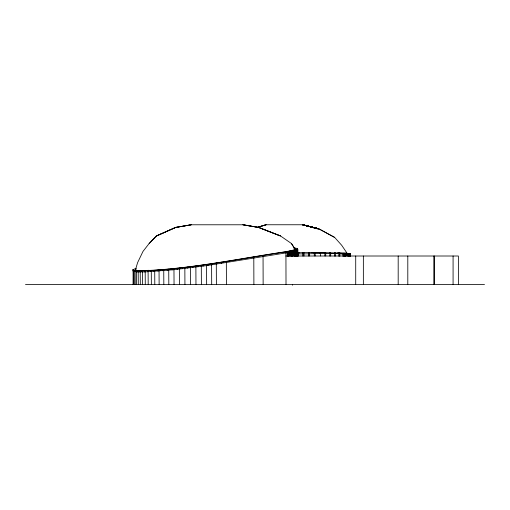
<?xml version="1.0" encoding="UTF-8"?>
<svg xmlns="http://www.w3.org/2000/svg" width="510" height="510" viewBox="0 0 510 510"><rect width="100%" height="100%" fill="white"/><g stroke="black" fill="none" stroke-linecap="round" stroke-linejoin="round"><path stroke-width="0.76" d="M297.572 249.511C295.673 252.106 289.38 251.768 286.014 252.903L206.646 265.608L174.05 269.701L145.273 271.875L136.572 271.856L133.072 271.084L132.963 269.713L136.151 268.266M350.128 255.771L350.447 254.012L346.43 253.183L315.142 252.437L298.133 252.737L298.171 256.23M350.447 255.574L350.447 254.012M135.43 269.905L137.611 262.612L142.985 251.43L149.105 243.55L156.474 235.881L175.676 227.428L191.154 224.782L243.072 224.782L258.602 227.428L280.347 235.881L258.64 227.428L242.958 224.782M132.963 269.713C137.917 272.506 145.579 270.058 151.272 270.529C196.567 267.776 241.147 258.576 285.925 251.838C287.066 251.64 302.762 249.071 295.296 248.102M149.124 243.55L156.506 235.881M135.921 268.897C132.759 272.059 148.792 269.924 149.736 270.402C195.139 267.999 239.802 258.538 284.663 251.876L285.785 251.679M133.072 284.433L133.11 269.586M350.408 254.426L350.083 254.624M297.528 248.95L297.617 256.269M293.856 248.44C299.293 249.384 288.061 251.175 287.187 251.417M136.011 269.962L135.673 270.122L135.577 269.057M258.194 227.148L265.748 224.757L302.965 224.757L317.43 228.824L302.965 224.757M258.047 227.243L266.137 224.757L257.327 227.326M294.111 250.174L294.206 255.982M285.957 251.647L287.047 251.443M297.821 252.96L299.357 252.922M298.171 253.878C315.505 254.146 333.527 251.972 350.536 255.23M311.176 252.705L324.449 252.692M285.747 256.007L458.375 256.007L458.375 284.433M25.5 284.44L484.5 284.44M294.417 248.07L295.15 248.096M337.218 252.998L342.07 253.221M243.066 224.782L258.5 227.428M302.43 224.757L318.846 228.824L334.636 237.392L341.706 245.297L346.819 252.852M317.832 228.824L302.921 224.757L318.444 228.824L302.844 224.757L318.648 228.824L302.736 224.757L318.788 228.824L302.602 224.757L318.852 228.824L334.586 237.392M295.054 248.619L295.188 249.702M258.64 227.428L280.219 235.881M295.309 248.708L295.424 249.792M280.398 235.881L291.49 243.55L295.156 249.339M291.478 243.55L295.22 249.441M297.63 248.536L297.751 249.868M297.719 249.6L297.751 256.154M297.394 250.168L297.343 249.078L297.394 256.396M297.075 250.333L297.03 249.25L297.12 256.657M296.641 249.409L296.737 256.007M296.59 249.428L296.686 256.02M296.163 249.588L296.202 250.665M295.583 249.772L295.673 256.307M295.475 248.803L295.628 256.313M294.774 248.555L294.863 249.619L294.703 248.542M294.914 249.964L295.009 256.6M294.512 250.072L294.608 255.892M294.072 250.187L294.162 255.988M293.244 251.468L293.205 250.391L293.244 256.179M292.217 250.614L292.224 256.377M291.146 250.844L291.235 256.67M291.031 250.869L291.121 255.899M289.986 251.079L290.075 256.084M289.839 251.111L289.929 256.109M288.743 251.322L288.832 256.294M288.564 251.353L288.654 256.326M287.43 251.57L287.519 256.606M287.206 251.608L287.296 256.645M285.925 251.838L286.014 284.433M263.052 255.516L263.141 284.433M253.801 257.008L253.891 284.433M226.332 261.426L226.421 284.433M221.493 262.204L221.582 263.268M216.297 263.032L216.387 284.433M212.619 263.619L212.715 264.684M211.605 263.778L211.695 284.433M207.927 264.339L208.016 265.404M206.556 264.543L206.646 284.433M203.031 265.053L203.127 266.118M201.291 265.302L201.386 284.433M197.982 265.755L198.071 266.819M195.878 266.035L195.967 284.433M192.818 266.43L192.907 267.495M190.377 266.749L190.466 284.433M187.597 267.087L187.686 268.152M184.843 267.425L184.932 284.433M182.357 267.712L182.446 268.776M179.348 268.056L179.444 284.433M177.161 268.292L177.25 269.356M173.961 268.636L174.05 284.433M172.061 268.827L172.15 269.892M168.733 269.165L168.823 284.433M167.114 269.312L167.203 270.376M163.742 269.618L163.831 284.433M162.371 269.733L162.467 270.797M159.043 270.007L159.133 284.433M157.896 270.09L157.992 271.154M154.708 270.319L154.798 284.433M153.88 270.37L153.969 271.435M151.272 270.529L151.362 284.433M150.565 270.568L150.654 271.632M148.098 270.695L148.187 284.433M147.486 270.721L147.575 271.785M145.184 270.81L145.273 284.433M144.655 270.823L144.744 271.887M142.551 270.88L142.641 284.433M142.092 270.88L142.182 271.945M140.218 270.899L140.307 284.433M139.816 270.893L139.912 271.957M138.191 270.867L138.28 284.433M137.847 270.855L137.936 271.919M136.476 270.791L136.572 284.433M136.195 270.765L136.285 271.83M135.099 270.67L135.188 284.433M134.869 270.631L134.959 271.696M134.053 270.498L134.143 284.433M133.888 270.447L133.977 271.511M133.346 270.281L133.435 284.433M133.257 270.217L133.346 271.282M350.274 253.91L350.3 255.688M350.172 253.846L350.211 256.581M349.892 253.744L349.93 256.447M349.733 253.693L349.777 256.396M349.337 253.597L349.382 256.3M349.14 253.547L349.178 256.256M348.623 253.457L348.668 256.167M348.375 253.413L348.419 256.128M348.107 253.381L348.145 256.096M347.482 253.291L347.52 256.014M347.176 253.26L347.214 255.982M346.43 253.183L346.475 255.912M346.099 253.158L346.143 255.886M345.244 253.087L345.289 256.613M344.894 253.062L344.938 256.594M343.931 253.005L343.976 256.479M342.956 252.96L343 256.434M339.794 252.807L339.839 256.294M338.869 252.775L338.914 256.262M335.363 252.648L335.408 256.147M334.477 252.622L334.522 256.128M330.652 252.533L330.697 256.039M329.798 252.52L329.842 256.026M325.699 252.456L325.737 255.969M324.851 252.45L324.895 255.969M320.516 252.424L320.56 255.944M319.662 252.431L319.7 253.572M315.142 252.437L315.186 255.956M314.243 252.45L314.287 255.963M309.595 252.495L309.64 256.007M308.626 252.514L308.671 256.02M303.915 252.597L303.96 256.096M302.844 252.622L302.889 256.122M453.078 256.007L453.078 284.433M434.603 256.007L434.603 284.433M433.825 256.007L433.825 284.433M407.802 256.007L407.802 284.433M398.183 256.007L398.183 284.433M363.356 256.007L363.356 284.433M355.719 256.007L355.719 284.433M350.319 255.051L350.319 256.638M297.795 249.715L297.789 256.045M296.253 250.652L296.202 256.167M292.415 284.433L292.415 285.243M292.313 251.679L292.313 256.358M175.606 227.428L156.678 235.881L175.676 227.428L191.244 224.782L175.606 227.428"/></g></svg>
